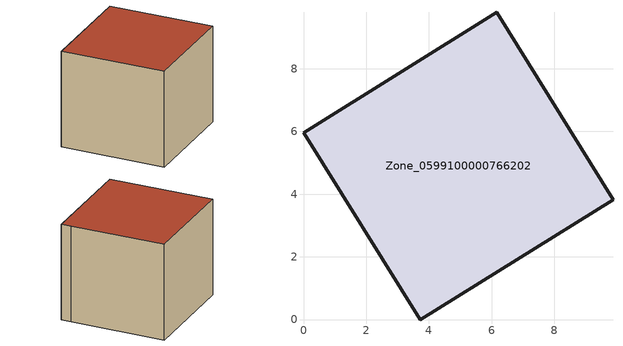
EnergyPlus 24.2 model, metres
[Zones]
Zone_0599100000766202
 floor ground (C_G): 9.52,4.41 9.87,3.83 3.72,0 0,5.96 6.17,9.8 z0
 wall outside (C_F): 0,5.96 3.72,0 9.87,3.83 9.52,4.41 6.17,9.8 0,5.96 z0:6.56
 roof outside (C_R): 6.17,9.8 0,5.96 3.72,0 9.87,3.83 9.52,4.41 z6.56
[BUILDING]
Pand.0599100000766202: North Axis=0; Terrain=City; Loads Convergence Tolerance Value=0.04; Temperature Convergence Tolerance Value=0.4; Solar Distribution=FullExterior; Maximum Number of Warmup Days=25; Minimum Number of Warmup Days=1
[Site:Location]
Rotterdam.The.Hague.AP_ZH_NLD Design_Conditions: Latitude=51.96; Longitude=4.45; Time Zone=1; Elevation=-4.5
[SITE:GROUNDTEMPERATURE:BUILDINGSURFACE]
18, 18, 18, 18, 18, 18, 18, 18, 18, 18, 18, 18
[MATERIAL] Thermal Absorptance=0.9; Solar Absorptance=0.7; Visible Absorptance=0.7
Name | Roughness | Thickness | Conductivity | Density | Specific Heat
G.TI.1992-2005 | MediumSmooth | 0.15 | 0.06 | 540 | 1210
F.TI.1992-2005 | Rough | 0.3 | 0.12 | 1920 | 840
R.TI.1992-2005 | MediumRough | 0.2 | 0.08 | 1500 | 1000
[CONSTRUCTION]
C_G: G.TI.1992-2005
C_F: F.TI.1992-2005
C_R: R.TI.1992-2005
[ZONE]
Zone_0599100000766202: Type=1; Multiplier=1; Ceiling Height=Autocalculate; Volume=Autocalculate; Floor Area=autocalculate; Part of Total Floor Area=Yes
[ZONEINFILTRATION:DESIGNFLOWRATE]
Infil_Zone_0599100000766202: Zone or ZoneList or Space or SpaceList=Zone_0599100000766202; Schedule=AlwaysOn; Design Flow Rate Calculation Method=Flow/Area; Flow Rate per Floor Area=0.0015; Constant Term Coefficient=1; Temperature Term Coefficient=0; Velocity Term Coefficient=0; Velocity Squared Term Coefficient=0
[HVACTEMPLATE:ZONE:IDEALLOADSAIRSYSTEM]
Zone_0599100000766202: Maximum Heating Supply Air Temperature=50; Minimum Cooling Supply Air Temperature=13; Maximum Heating Supply Air Humidity Ratio=0.0156; Minimum Cooling Supply Air Humidity Ratio=0.0077; Heating Limit=NoLimit; Cooling Limit=NoLimit; Dehumidification Control Type=ConstantSensibleHeatRatio; Cooling Sensible Heat Ratio=0.7; Dehumidification Setpoint=60; Humidification Control Type=None; Humidification Setpoint=30; Outdoor Air Method=None; Outdoor Air Flow Rate per Person=0.00944; Outdoor Air Flow Rate per Zone Floor Area=0; Outdoor Air Flow Rate per Zone=0; Demand Controlled Ventilation Type=None; Outdoor Air Economizer Type=NoEconomizer; Heat Recovery Type=None; Sensible Heat Recovery Effectiveness=0.7; Latent Heat Recovery Effectiveness=0.65
[ZONECONTROL:THERMOSTAT]
ThermostatControl_Zone_0599100000766202: Zone or ZoneList=Zone_0599100000766202; Control Type Schedule=DualSetpointControlType; Control 1=Thermostat_Zone_0599100000766202; Temperature Difference Between Cutout And Setpoint=0
[THERMOSTATSETPOINT:DUALSETPOINT]
Thermostat_Zone_0599100000766202: Heating Setpoint Temperature Schedule=HeatingSetpoint_Zone_0599100000766202; Cooling Setpoint Temperature Schedule=CoolingSetpoint_Zone_0599100000766202
[SCHEDULE:COMPACT]
HeatingSetpoint_Zone_0599100000766202: Through: 12/31, For: AllDays, Until: 24:00, 21
CoolingSetpoint_Zone_0599100000766202: Through: 12/31, For: AllDays, Until: 24:00, 24
DualSetpointControlType: Through: 12/31, For: AllDays, Until: 24:00, 4
AlwaysOn: Through: 12/31, For: AllDays, Until: 24:00, 1
